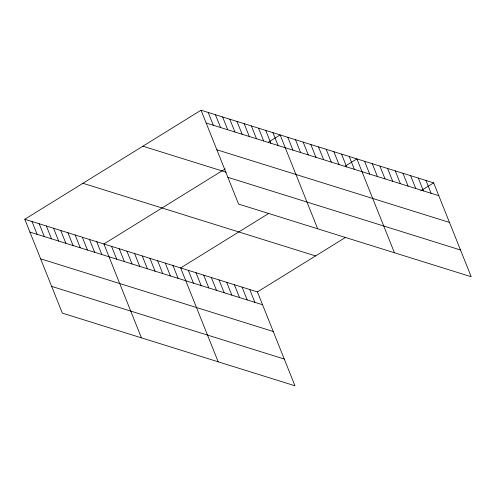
<?xml version="1.0" encoding="UTF-8"?>
<svg xmlns="http://www.w3.org/2000/svg" width="496" height="496" viewBox="0 0 496 496"><rect width="100%" height="100%" fill="white"/><g stroke="black" fill="none" stroke-linecap="round" stroke-linejoin="round"><path stroke-width="0.74" d="M24.8 219.263L257.418 291.915L294.965 385.789L62.347 313.131L24.8 219.263L201.035 110.211L433.653 182.869L471.2 276.737L238.582 204.085L201.035 110.211M225.203 168.9L103.887 243.964L141.434 337.838M268.497 142.11L280.128 134.918L317.676 228.786M268.77 213.416L180.656 267.939L218.197 361.813M345.259 166.086L356.891 158.894L394.438 252.762M257.418 291.915L345.538 237.392M420.732 190.861L433.653 182.869M206.162 123.027L438.78 195.684M216.864 149.78L449.481 222.431M142.879 146.202L226.157 172.211M227.887 177.339L460.499 249.99M82.956 183.278L315.574 255.93M29.927 232.078L262.545 304.73M40.622 258.825L273.24 331.483M51.646 286.384L284.264 359.042M425.977 180.47L431.105 193.285M418.302 178.07L423.429 190.886M410.626 175.677L415.753 188.492M402.95 173.278L408.078 186.093M395.275 170.878L400.396 183.694M387.599 168.479L392.72 181.3M379.917 166.086L385.045 178.901M372.242 163.686L377.369 176.502M364.566 161.287L369.694 174.102M349.215 156.494L354.342 169.31M341.539 154.095L346.667 166.91M333.864 151.695L338.991 164.517M326.188 149.302L331.309 162.118M318.506 146.903L323.634 159.718M310.831 144.503L315.958 157.325M303.155 142.11L308.283 154.926M295.48 139.711L300.607 152.526M287.804 137.311L292.931 150.127M272.936 132.668L278.064 145.489M265.751 130.423L270.872 143.239M258.559 128.179L263.686 140.994M251.367 125.934L256.494 138.75M244.181 123.69L249.302 136.505M236.989 121.439L242.116 134.255M229.797 119.195L234.924 132.01M222.605 116.951L227.732 129.766M215.419 114.706L220.546 127.522M208.227 112.462L213.354 125.277M249.742 289.521L254.87 302.337M242.067 287.122L247.188 299.937M234.385 284.723L239.512 297.538M226.709 282.329L231.837 295.145M219.034 279.93L224.161 292.745M211.358 277.531L216.485 290.346M203.682 275.131L208.81 287.953M196.007 272.738L201.134 285.553M188.331 270.339L193.459 283.154M172.974 265.546L178.101 278.361M165.298 263.147L170.426 275.962M157.623 260.747L162.75 273.563M149.947 258.348L155.074 271.169M142.271 255.955L147.399 268.77M134.596 253.555L139.723 266.371M126.92 251.156L132.048 263.977M119.245 248.763L124.366 261.578M111.569 246.363L116.69 259.179M96.701 241.719L101.829 254.535M89.509 239.475L94.637 252.29M82.317 237.231L87.445 250.046M75.132 234.98L80.259 247.802M67.94 232.736L73.067 245.551M60.748 230.491L65.875 243.307M53.562 228.247L58.683 241.062M46.37 226.002L51.497 238.818M39.178 223.752L44.305 236.573M31.992 221.507L37.113 234.323"/></g></svg>
